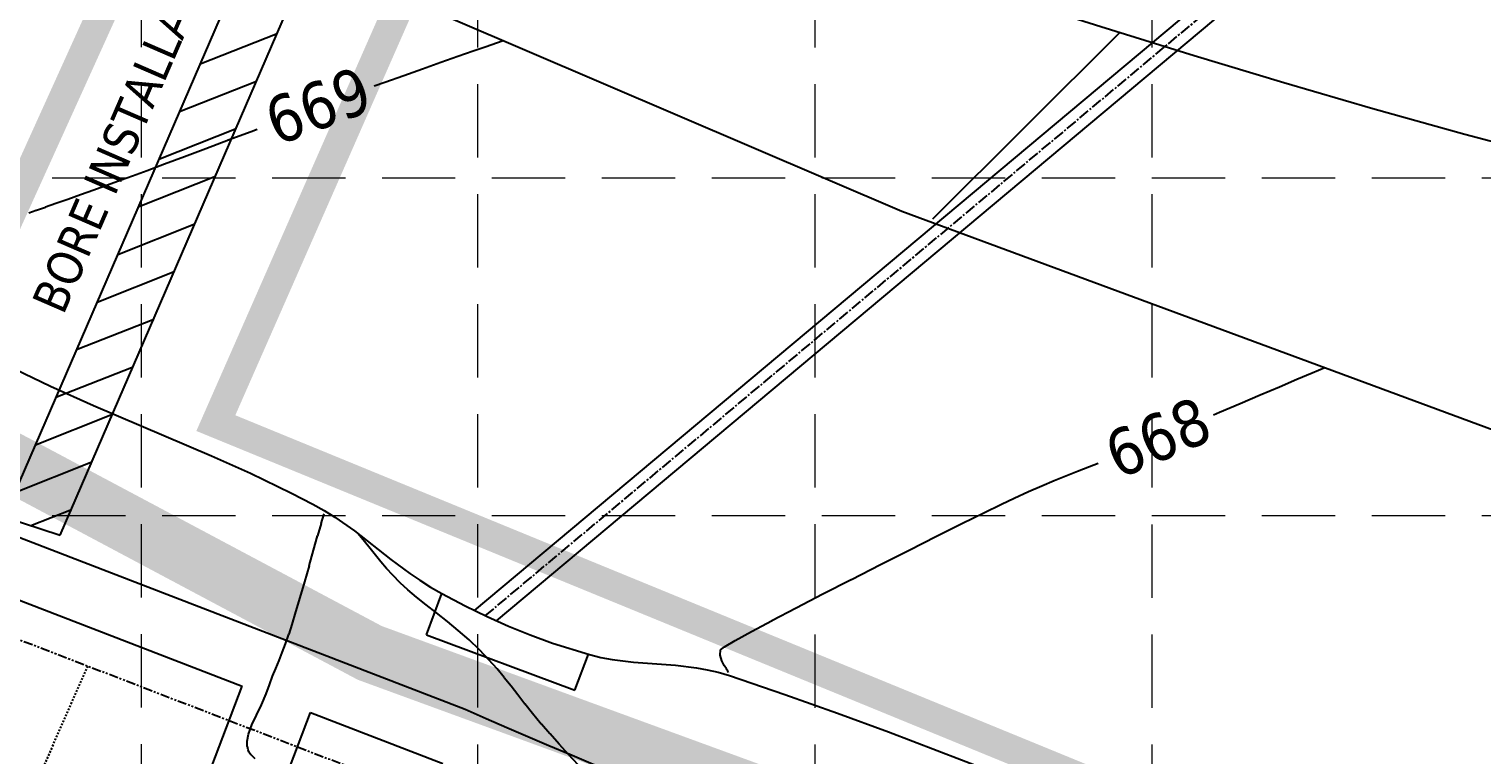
# Model space of a CAD drawing. Header units: inches. Extents: x 6967 to 7890, y 13663 to 15138.
# Drawn here: x 7260 to 7359.1, y 14361.2 to 14410.6 of the extents above; entities that cross this region are included whole.
import ezdxf

# ---------------------------------------------------------------- set-up
doc = ezdxf.new("R2010")
doc.units = ezdxf.units.IN
doc.header["$MEASUREMENT"] = 0
for name, pattern in [('CENTER2', [1.125, 0.75, -0.125, 0.125, -0.125]), ('DASHED', [0.75, 0.5, -0.25]), ('HIDDEN', [0.375, 0.25, -0.125]), ('xGWI003pt$0$HIDDEN2', [0.1875, 0.125, -0.0625]), ('xGWI003pt$0$PHANTOM2', [1.25, 0.625, -0.125, 0.125, -0.125, 0.125, -0.125])]:
    doc.linetypes.add(name, pattern=pattern)
for name, color, linetype in [('EC', 35, 'Continuous'), ('GRID', 254, 'HIDDEN'), ('LIMITS OF DISTURBANCE', 1, 'HIDDEN'), ('PC', 35, 'Continuous'), ('PROP-SAN-TXT', 7, 'Continuous'), ('SILT FENCE', 200, 'Continuous'), ('V-ROAD-BACK-P', 2, 'Continuous'), ('V-STRM-CNTR-E', 11, 'CENTER2'), ('V-STRM-INLT-E', 15, 'Continuous'), ('V-STRM-UNDR-E', 15, 'Continuous'), ('XGWI003AR$0$C-SITE-WALK-N', 2, 'Continuous'), ('xGWI003pt$0$C-BNDY-E', 3, 'xGWI003pt$0$PHANTOM2'), ('xGWI003pt$0$C-EASE-WATR-N', 2, 'xGWI003pt$0$HIDDEN2'), ('xGWI003pt$0$C-ESMT-ELEC', 14, 'xGWI003pt$0$HIDDEN2'), ('XGWI003WS$0$C-UTIL-BORE-N', 6, 'Continuous')]:
    doc.layers.add(name, color=color, linetype=linetype)
doc.styles.add('L60', font='TAHOMA.TTF', dxfattribs={"height": 2.4})
doc.styles.add('L80', font='TAHOMA.TTF', dxfattribs={"height": 3.2})

msp = doc.modelspace()

# ---------------------------------------------------------------- hatches: boundary and pattern name
at = {"layer": 'XGWI003WS$0$C-UTIL-BORE-N'}
h = msp.add_hatch(dxfattribs=at)
h.set_pattern_fill('ANSI31', color=256, scale=20, angle=-23.3952, style=0)
h.set_pattern_definition([(21.604805, (-5524.6188, 4325.7962), (-0.9205063, 2.32436403), [])])
h.paths.add_polyline_path([(7262.152, 14376.155), (7305.814, 14477.076), (7302.143, 14478.664), (7258.33, 14377.395)])

# ---------------------------------------------------------------- linework, layer by layer
at = {"layer": 'EC', "color": 35}
for points, elevation in [([(7291.899, 14409.707), (7292.359, 14409.868)], 669), ([(7289.272, 14408.787), (7290.317, 14409.154)], 669), ([(7290.317, 14409.154), (7291.206, 14409.465)], 669), ([(7286.866, 14407.94), (7288.109, 14408.378)], 669), ([(7284.293, 14407.027), (7285.581, 14407.485)], 669), ([(7273.613, 14403.088), (7275.171, 14403.671)], 669), ([(7275.171, 14403.671), (7275.59, 14403.827)], 669), ([(7270.617, 14401.966), (7272.081, 14402.514)], 669), ([(7267.068, 14400.642), (7268.068, 14401.014)], 669), ([(7268.068, 14401.014), (7269.266, 14401.46)], 669), ([(7263.523, 14399.361), (7264.432, 14399.685)], 669), ([(7347.535, 14387.222), (7348.388, 14387.584)], 668), ([(7343.988, 14385.712), (7345.295, 14386.268)], 668), ([(7345.295, 14386.268), (7346.491, 14386.777)], 668), ([(7341.201, 14384.526), (7342.61, 14385.125)], 668), ([(7342.61, 14385.125), (7343.988, 14385.712)], 668), ([(7340.803, 14384.357), (7341.201, 14384.526)], 668), ([(7331.532, 14380.517), (7332.344, 14380.834)], 668), ([(7332.344, 14380.834), (7332.924, 14381.063)], 668), ([(7327.203, 14378.684), (7328.186, 14379.131)], 668), ([(7328.186, 14379.131), (7329.086, 14379.523)], 668), ([(7325.129, 14377.683), (7326.342, 14378.274)], 668), ([(7321.912, 14376.084), (7323.63, 14376.941)], 668), ([(7283.289, 14375.236), (7282.894, 14375.727)], 669), ([(7318.08, 14374.15), (7320.04, 14375.142)], 668), ([(7285.335, 14372.915), (7284.84, 14373.421)], 669), ([(7289.293, 14369.658), (7288.549, 14370.272)], 669), ([(7290.741, 14368.332), (7290.03, 14369.012)], 669), ([(7291.938, 14367.038), (7291.382, 14367.663)], 669), ([(7292.899, 14365.855), (7292.435, 14366.441)], 669), ([(7293.358, 14365.263), (7292.899, 14365.855)], 669), ([(7295.55, 14362.608), (7294.962, 14363.28)], 669)]:
    msp.add_lwpolyline(points, dxfattribs=dict(at, elevation=elevation))
at = {"layer": 'EC', "color": 35, "extrusion": (-0.706037, 0.708175, 0), "elevation": 5026.731}
msp.add_lwpolyline([(-15350.339, 669), (-15368.339, 669)], dxfattribs=at)
at = {"layer": 'EC', "color": 35, "extrusion": (0.330052, -0.943963, 0), "elevation": -11195.526}
msp.add_lwpolyline([(11638.495, 669), (11639.23, 669)], dxfattribs=at)
at = {"layer": 'EC', "color": 35, "extrusion": (0.333674, -0.942689, 0), "elevation": -11150.767}
msp.add_lwpolyline([(11675.433, 669), (11676.796, 669)], dxfattribs=at)
at = {"layer": 'EC', "color": 35, "extrusion": (-0.331619, 0.943413, 0), "elevation": 11176.183}
msp.add_lwpolyline([(-11653.791, 669), (-11655.024, 669)], dxfattribs=at)
at = {"layer": 'EC', "color": 35, "extrusion": (0.337048, -0.941487, 0), "elevation": -11108.88}
msp.add_lwpolyline([(11713.165, 669), (11713.93, 669)], dxfattribs=at)
at = {"layer": 'EC', "color": 35, "extrusion": (0.35075, -0.936469, 0), "elevation": -10936.823}
msp.add_lwpolyline([(11861.765, 669), (11863.402, 669)], dxfattribs=at)
at = {"layer": 'EC', "color": 35, "extrusion": (0.350324, -0.936629, 0), "elevation": -10942.22}
msp.add_lwpolyline([(11853.78, 669), (11855.223, 669)], dxfattribs=at)
at = {"layer": 'EC', "color": 35, "extrusion": (-0.33845, 0.940984, 0), "elevation": 11091.231}
msp.add_lwpolyline([(-11709.291, 669), (-11710.284, 669)], dxfattribs=at)
at = {"layer": 'EC', "color": 35, "extrusion": (0.340841, -0.940121, 0), "elevation": -11061.426}
msp.add_lwpolyline([(11738.441, 669), (11739.443, 669)], dxfattribs=at)
at = {"layer": 'EC', "color": 35, "extrusion": (-0.344992, 0.938606, 0), "elevation": 11009.446}
msp.add_lwpolyline([(-11788.205, 669), (-11789.015, 669)], dxfattribs=at)
at = {"layer": 'EC', "color": 35, "extrusion": (-0.333568, 0.942726, 0), "elevation": 11151.773}
msp.add_lwpolyline([(-11648.911, 669), (-11649.761, 669)], dxfattribs=at)
at = {"layer": 'EC', "color": 35, "extrusion": (-0.334881, 0.94226, 0), "elevation": 11135.528}
msp.add_lwpolyline([(-11665.29, 669), (-11666.207, 669)], dxfattribs=at)
at = {"layer": 'EC', "color": 35, "extrusion": (-0.331426, 0.943481, 0), "elevation": 11178.205}
msp.add_lwpolyline([(-11621.603, 669), (-11622.132, 669)], dxfattribs=at)
at = {"layer": 'EC', "color": 35, "extrusion": (-0.331784, 0.943355, 0), "elevation": 11173.788}
msp.add_lwpolyline([(-11626.379, 669), (-11627.034, 669)], dxfattribs=at)
at = {"layer": 'EC', "color": 35, "extrusion": (0.33253, -0.943093, 0), "elevation": -11164.593}
msp.add_lwpolyline([(11635.864, 669), (11636.626, 669)], dxfattribs=at)
at = {"layer": 'EC', "color": 35, "extrusion": (0.391655, -0.920112, 0), "elevation": -10360.161}
msp.add_lwpolyline([(12394.247, 668), (12395.382, 668)], dxfattribs=at)
at = {"layer": 'EC', "color": 35, "extrusion": (0.374713, -0.927141, 0), "elevation": -10585.556}
msp.add_lwpolyline([(12184.198, 668), (12185.068, 668)], dxfattribs=at)
at = {"layer": 'EC', "color": 35, "extrusion": (0.367236, -0.930128, 0), "elevation": -10683.321}
msp.add_lwpolyline([(12099.443, 668), (12100.3, 668)], dxfattribs=at)
at = {"layer": 'EC', "color": 35, "extrusion": (0.385991, -0.922503, 0), "elevation": -10436.188}
msp.add_lwpolyline([(12311.465, 668), (12312.378, 668)], dxfattribs=at)
at = {"layer": 'EC', "color": 35, "extrusion": (-0.429667, 0.902988, 0), "elevation": 9835.516}
msp.add_lwpolyline([(-12793.462, 668), (-12794.416, 668)], dxfattribs=at)
at = {"layer": 'EC', "color": 35, "extrusion": (0.443325, -0.896361, 0), "elevation": -9640.182}
msp.add_lwpolyline([(12938.272, 668), (12939.944, 668)], dxfattribs=at)
at = {"layer": 'EC', "color": 35, "extrusion": (0.774211, 0.632927, 0), "elevation": 14737.288}
msp.add_lwpolyline([(6520.309, 669), (6521.01, 669)], dxfattribs=at)
at = {"layer": 'EC', "color": 35, "extrusion": (0.778708, 0.627386, 0), "elevation": 14690.381}
msp.add_lwpolyline([(6624.094, 669), (6624.682, 669)], dxfattribs=at)
at = {"layer": 'EC', "color": 35, "extrusion": (0.449226, -0.893418, 0), "elevation": -9554.654}
msp.add_lwpolyline([(12997.549, 668), (12999.644, 668)], dxfattribs=at)
at = {"layer": 'EC', "color": 35, "extrusion": (0.770743, 0.637146, 0), "elevation": 14772.659}
msp.add_lwpolyline([(6437.94, 669), (6438.514, 669)], dxfattribs=at)
at = {"layer": 'EC', "color": 35, "extrusion": (0.755916, 0.654668, 0), "elevation": 14916.533}
msp.add_lwpolyline([(6096.587, 669), (6097.177, 669)], dxfattribs=at)
at = {"layer": 'EC', "color": 35, "extrusion": (0.454166, -0.890917, 0), "elevation": -9482.549}
msp.add_lwpolyline([(13045.833, 668), (13048.056, 668)], dxfattribs=at)
at = {"layer": 'EC', "color": 35, "extrusion": (0.736329, 0.676624, 0), "elevation": 15089.437}
msp.add_lwpolyline([(5654.47, 669), (5655.105, 669)], dxfattribs=at)
at = {"layer": 'EC', "color": 35, "extrusion": (-0.679251, -0.733906, 0), "elevation": -15496.943}
msp.add_lwpolyline([(-4415.355, 669), (-4416.058, 669)], dxfattribs=at)
at = {"layer": 'EC', "color": 35, "extrusion": (-0.64305, -0.765824, 0), "elevation": -15691.929}
msp.add_lwpolyline([(-3661.729, 669), (-3662.508, 669)], dxfattribs=at)
at = {"layer": 'EC', "color": 35, "extrusion": (0.456986, -0.889474, 0), "elevation": -9441.181}
msp.add_lwpolyline([(13073.625, 668), (13075.802, 668)], dxfattribs=at)
at = {"layer": 'EC', "color": 35, "extrusion": (-0.623638, -0.781713, 0), "elevation": -15778.839}
msp.add_lwpolyline([(-3266.128, 669), (-3266.973, 669)], dxfattribs=at)
at = {"layer": 'EC', "color": 35, "extrusion": (-0.617379, -0.786666, 0), "elevation": -15804.406}
msp.add_lwpolyline([(-3139.182, 669), (-3140.079, 669)], dxfattribs=at)
at = {"layer": 'EC', "color": 35, "extrusion": (-0.465073, 0.885272, 0), "elevation": 9321.652}
msp.add_lwpolyline([(-13155.206, 668), (-13157.069, 668)], dxfattribs=at)
at = {"layer": 'EC', "color": 35, "extrusion": (0.460445, -0.887688, 0), "elevation": -9390.218}
msp.add_lwpolyline([(13108.221, 668), (13110.277, 668)], dxfattribs=at)
at = {"layer": 'EC', "color": 35, "extrusion": (0.622016, 0.783005, 0), "elevation": 15785.584}
msp.add_lwpolyline([(3231.564, 669), (3232.502, 669)], dxfattribs=at)
at = {"layer": 'EC', "color": 35, "extrusion": (-0.471927, 0.881637, 0), "elevation": 9219.309}
msp.add_lwpolyline([(-13225.536, 668), (-13227.131, 668)], dxfattribs=at)
at = {"layer": 'EC', "color": 35, "extrusion": (0.659387, 0.751804, 0), "elevation": 15609.628}
msp.add_lwpolyline([(3994.067, 669), (3995.047, 669)], dxfattribs=at)
at = {"layer": 'EC', "color": 35, "extrusion": (0.483602, -0.875288, 0), "elevation": -9042.736}
msp.add_lwpolyline([(13345.633, 668), (13346.887, 668)], dxfattribs=at)
at = {"layer": 'EC', "color": 35, "extrusion": (0.722236, 0.691647, 0), "elevation": 15203.444}
msp.add_lwpolyline([(5333.786, 669), (5334.713, 669)], dxfattribs=at)
at = {"layer": 'EC', "color": 35, "extrusion": (0.9944, -0.10568, 0), "elevation": 5747.821}
msp.add_lwpolyline([(15059.737, 668), (15060.095, 668)], dxfattribs=at)
at = {"layer": 'EC', "color": 35, "extrusion": (0.606878, -0.794795, 0), "elevation": -6985.319}
msp.add_lwpolyline([(14527.533, 668), (14527.887, 668)], dxfattribs=at)
at = {"layer": 'EC', "color": 35, "extrusion": (0.508836, -0.860864, 0), "elevation": -8651.064}
msp.add_lwpolyline([(13601.958, 668), (13602.797, 668)], dxfattribs=at)
at = {"layer": 'EC', "color": 35, "extrusion": (0.954897, 0.296936, 0), "elevation": 11243.946}
msp.add_lwpolyline([(11549.791, 668), (11550.187, 668)], dxfattribs=at)
at = {"layer": 'EC', "color": 35, "extrusion": (0.88497, 0.465648, 0), "elevation": 13156.954}
msp.add_lwpolyline([(9311.923, 668), (9312.279, 668)], dxfattribs=at)
at = {"layer": 'EC', "color": 35, "extrusion": (0.85574, 0.517406, 0), "elevation": 13686.979}
msp.add_lwpolyline([(8513.468, 668), (8513.75, 668)], dxfattribs=at)
at = {"layer": 'EC', "color": 35, "extrusion": (0.768452, 0.639908, 0), "elevation": 14797.081}
msp.add_lwpolyline([(6373.432, 669), (6374.209, 669)], dxfattribs=at)
at = {"layer": 'EC', "color": 35, "extrusion": (0.850886, 0.525351, 0), "elevation": 13765.646}
msp.add_lwpolyline([(8385.483, 668), (8385.674, 668)], dxfattribs=at)
at = {"layer": 'EC', "color": 35, "extrusion": (0.854279, 0.519815, 0), "elevation": 13710.911}
msp.add_lwpolyline([(8474.588, 668), (8474.683, 668)], dxfattribs=at)
at = {"layer": 'EC', "color": 35, "extrusion": (0.789023, 0.614364, 0), "elevation": 14580.127}
msp.add_lwpolyline([(6852.961, 669), (6853.741, 669)], dxfattribs=at)
at = {"layer": 'EC', "color": 35, "extrusion": (0.779906, 0.625897, 0), "elevation": 14679.292}
msp.add_lwpolyline([(6637.048, 669), (6637.888, 669)], dxfattribs=at)
at = {"layer": 'EC', "color": 35, "extrusion": (0.765279, 0.643699, 0), "elevation": 14828.305}
msp.add_lwpolyline([(6296.162, 669), (6297.093, 669)], dxfattribs=at)
at = {"layer": 'EC', "color": 35, "extrusion": (0.745549, 0.666451, 0), "elevation": 15011.166}
msp.add_lwpolyline([(5844.968, 669), (5845.892, 669)], dxfattribs=at)
at = {"layer": 'EC', "color": 35, "extrusion": (0.741168, 0.67132, 0), "elevation": 15049.127}
msp.add_lwpolyline([(5745.573, 669), (5746.525, 669)], dxfattribs=at)
at = {"layer": 'EC', "color": 35, "extrusion": (0.739132, 0.673561, 0), "elevation": 15066.451}
msp.add_lwpolyline([(5699.011, 669), (5699.99, 669)], dxfattribs=at)
at = {"layer": 'GRID', "color": 252, "linetype": 'HIDDEN', "lineweight": 0, "ltscale": 20}
for p, q in [((7290.623, 13779.398), (7290.623, 15113.571)), ((7313.625, 13779.394), (7313.625, 15113.571)), ((7336.627, 13779.391), (7336.627, 15113.571)), ((7267.63, 13779.401), (7267.77, 15112.617)), ((6991.593, 14400.5), (7865.68, 14400.5)), ((6991.593, 14377.497), (7865.68, 14377.497))]:
    msp.add_line(p, q, dxfattribs=at)
at = {"layer": 'LIMITS OF DISTURBANCE', "linetype": 'DASHED', "ltscale": 25, "const_width": 2}
msp.add_lwpolyline([(7626.68, 14301.006), (7537.696, 14305.63), (7486.929, 14312.377), (7396.549, 14337.663), (7372.92, 14344.826), (7341.409, 14355.654), (7272.761, 14383.79), (7321.112, 14493.627), (7084.447, 14614.894), (7078.433, 14602.87), (7300.437, 14489.887), (7255.526, 14390.868), (7231.156, 14402.508, 0.426649), (7192.435, 14387.891), (7143.122, 14290.437, 0.055483), (7100.956, 14177.591), (7091.992, 14135.021), (7118.278, 14130.517), (7275.487, 14103.266), (7373.361, 14083.725), (7470.495, 14064.556), (7646.846, 14024.455)], format="xyb", dxfattribs=at)
at = {"layer": 'PC', "color": 25, "elevation": 669}
for points in [[(7279.951, 14376.951), (7280.139, 14377.61)], [(7277.293, 14368.151), (7277.52, 14368.744)], [(7276.85, 14367.071), (7277.07, 14367.602)], [(7276.41, 14365.964), (7276.631, 14366.534)], [(7275.219, 14363.227), (7275.538, 14363.887)]]:
    msp.add_lwpolyline(points, dxfattribs=at)
at = {"layer": 'PC', "color": 25, "extrusion": (0.962132, -0.272584, 0), "elevation": 3085.352}
msp.add_lwpolyline([(15816.041, 669), (15816.922, 669)], dxfattribs=at)
at = {"layer": 'PC', "color": 25, "extrusion": (0.962361, -0.271775, 0), "elevation": 3098.636}
msp.add_lwpolyline([(15812.423, 669), (15813.444, 669)], dxfattribs=at)
at = {"layer": 'PC', "color": 25, "extrusion": (0.9622, -0.272345, 0), "elevation": 3089.275}
msp.add_lwpolyline([(15813.15, 669), (15814.255, 669)], dxfattribs=at)
at = {"layer": 'PC', "color": 25, "extrusion": (0.96171, -0.274068, 0), "elevation": 3060.953}
msp.add_lwpolyline([(15817.522, 669), (15818.657, 669)], dxfattribs=at)
at = {"layer": 'PC', "color": 25, "extrusion": (0.960838, -0.27711, 0), "elevation": 3010.882}
msp.add_lwpolyline([(15826.022, 669), (15827.13, 669)], dxfattribs=at)
at = {"layer": 'PC', "color": 25, "extrusion": (0.959396, -0.282062, 0), "elevation": 2929.204}
msp.add_lwpolyline([(15840.318, 669), (15841.343, 669)], dxfattribs=at)
at = {"layer": 'PC', "color": 25, "extrusion": (0.956914, -0.29037, 0), "elevation": 2791.749}
msp.add_lwpolyline([(15864.232, 669), (15865.12, 669)], dxfattribs=at)
at = {"layer": 'PC', "color": 25, "extrusion": (0.9429, -0.333075, 0), "elevation": 2076.099}
msp.add_lwpolyline([(15972.255, 669), (15972.959, 669)], dxfattribs=at)
at = {"layer": 'PC', "color": 25, "extrusion": (0.952043, -0.305964, 0), "elevation": 2532.213}
msp.add_lwpolyline([(15907.027, 669), (15907.722, 669)], dxfattribs=at)
at = {"layer": 'PC', "color": 25, "extrusion": (0.926715, -0.375764, 0), "elevation": 1344.945}
msp.add_lwpolyline([(16049.138, 669), (16049.731, 669)], dxfattribs=at)
at = {"layer": 'PC', "color": 25, "extrusion": (0.925841, -0.377913, 0), "elevation": 1307.7}
msp.add_lwpolyline([(16051.062, 669), (16051.642, 669)], dxfattribs=at)
at = {"layer": 'PC', "color": 25, "extrusion": (0.926469, -0.376371, 0), "elevation": 1334.464}
msp.add_lwpolyline([(16046.775, 669), (16047.584, 669)], dxfattribs=at)
at = {"layer": 'PC', "color": 25, "extrusion": (0.941717, -0.336407, 0), "elevation": 2019.514}
msp.add_lwpolyline([(15975.835, 669), (15976.503, 669)], dxfattribs=at)
at = {"layer": 'PC', "color": 25, "extrusion": (0.898161, -0.439667, 0), "elevation": 219.269}
msp.add_lwpolyline([(16099.895, 669), (16100.674, 669)], dxfattribs=at)
at = {"layer": 'PC', "color": 25, "extrusion": (0.984855, -0.17338, 0), "elevation": 4674.613}
msp.add_lwpolyline([(15405.919, 669), (15406.414, 669)], dxfattribs=at)
at = {"layer": 'PC', "color": 25, "extrusion": (0.936799, -0.349867, 0), "elevation": 1790.203}
msp.add_lwpolyline([(16000.149, 669), (16000.821, 669)], dxfattribs=at)
at = {"layer": 'PC', "color": 25, "extrusion": (0.999018, 0.044297, 0), "elevation": 7903.949}
msp.add_lwpolyline([(14025.4, 669), (14025.76, 669)], dxfattribs=at)
at = {"layer": 'PC', "color": 25, "extrusion": (0.973127, 0.230268, 0), "elevation": 10386.466}
msp.add_lwpolyline([(12300.389, 669), (12300.634, 669)], dxfattribs=at)
at = {"layer": 'PC', "color": 25, "extrusion": (0.939299, 0.3431, 0), "elevation": 11760.803}
msp.add_lwpolyline([(10993.589, 669), (10993.715, 669)], dxfattribs=at)
at = {"layer": 'PC', "color": 25, "extrusion": (0.890608, 0.454772, 0), "elevation": 13010.345}
msp.add_lwpolyline([(9481.823, 669), (9481.899, 669)], dxfattribs=at)
at = {"layer": 'PC', "color": 25, "extrusion": (0.795814, 0.605541, 0), "elevation": 14485.954}
msp.add_lwpolyline([(7023.426, 669), (7023.616, 669)], dxfattribs=at)
at = {"layer": 'PC', "color": 25, "extrusion": (-0.685679, -0.727904, 0), "elevation": -15441.984}
msp.add_lwpolyline([(-4551.155, 669), (-4551.541, 669)], dxfattribs=at)
at = {"layer": 'SILT FENCE', "linetype": 'Continuous', "ltscale": 25, "const_width": 4}
msp.add_lwpolyline([(7117.596, 14220.546), (7125.359, 14241.766), (7144.64, 14284.476), (7191.6, 14377.338), (7241.137, 14390.542), (7283.264, 14368.127), (7378.578, 14333.281, 0.080719), (7711.3, 14276.134), (7748.413, 14279.865, -0.375451), (7785.086, 14252.517), (7783.081, 14036.211)], format="xyb", dxfattribs=at)
at = {"layer": 'V-ROAD-BACK-P', "color": 7}
for points in [[(7246.299, 14441.602), (7265.523, 14434.381), (7273.288, 14431.503), (7284.183, 14427.537), (7297.482, 14422.773), (7303.656, 14420.585), (7309.79, 14418.449), (7316.094, 14416.311), (7322.778, 14414.114), (7326.327, 14412.976), (7333.122, 14410.824), (7339.475, 14408.845), (7345.59, 14406.993), (7351.674, 14405.222), (7357.932, 14403.486), (7364.568, 14401.739), (7368.093, 14400.847), (7370.985, 14400.153), (7374.106, 14399.452), (7377.376, 14398.756), (7384.042, 14397.421), (7390.341, 14396.232), (7400.638, 14394.408), (7402.604, 14393.138)], [(7242.911, 14433.752), (7278.691, 14415.715), (7319.554, 14398.235), (7361.532, 14382.729)], [(7259.065, 14387.465), (7261.485, 14386.302), (7264.416, 14384.983), (7272.465, 14381.57), (7275.136, 14380.372), (7277.919, 14379.024), (7279.374, 14378.271), (7280.154, 14377.834), (7280.884, 14377.383), (7282.227, 14376.445), (7284.706, 14374.505), (7285.989, 14373.544), (7286.674, 14373.075), (7287.4, 14372.617), (7288.176, 14372.172), (7289.756, 14371.339), (7291.254, 14370.602), (7292.719, 14369.946), (7294.195, 14369.352), (7295.73, 14368.803), (7298.244, 14368.026), (7299.026, 14367.827), (7299.786, 14367.677), (7301.256, 14367.487), (7304.102, 14367.283), (7305.54, 14367.117), (7306.275, 14366.986), (7307.027, 14366.809), (7307.8, 14366.578), (7311.565, 14365.295), (7315.164, 14364.019), (7318.627, 14362.748), (7325.266, 14360.214)]]:
    msp.add_lwpolyline(points, dxfattribs=at)
at = {"layer": 'V-STRM-CNTR-E', "color": 5}
msp.add_line((7291.137, 14370.66), (7360.054, 14428.327), dxfattribs=at)
msp.add_lwpolyline([(7000.283, 14596.155), (7233.82, 14477.211, 0.086014), (7580.966, 14384.039), (7664.899, 14381.937, 0.032197), (7684.651, 14382.54, 0.032197)], format="xyb", dxfattribs=at)
at = {"layer": 'V-STRM-INLT-E', "color": 5}
for p, q in [((7287.128, 14369.362), (7288.176, 14372.172)), ((7287.128, 14369.362), (7297.248, 14365.588)), ((7297.248, 14365.588), (7298.166, 14368.05))]:
    msp.add_line(p, q, dxfattribs=at)
at = {"layer": 'V-STRM-UNDR-E', "color": 5}
for p, q in [((7290.401, 14371.022), (7357.393, 14427.078)), ((7291.894, 14370.316), (7359.084, 14426.537))]:
    msp.add_line(p, q, dxfattribs=at)
for points in [[(7000.292, 14598.395), (7234.694, 14479.01, 0.085989), (7581.082, 14386.036), (7664.957, 14383.936, 0.032294), (7684.512, 14384.536, 0.032294)], [(7000.274, 14593.915), (7232.945, 14475.412, 0.086039), (7580.851, 14382.041), (7664.84, 14379.938, 0.032102), (7684.791, 14380.545, 0.032102)]]:
    msp.add_lwpolyline(points, format="xyb", dxfattribs=at)
at = {"layer": 'XGWI003AR$0$C-SITE-WALK-N', "color": 7}
for p, q in [((7224.476, 14389.435), (7289.769, 14364.29)), ((7224.596, 14385.102), (7274.555, 14365.863)), ((7267.844, 14348.172), (7274.555, 14365.863)), ((7274.292, 14351.073), (7279.221, 14364.066)), ((7279.221, 14364.066), (7288.249, 14360.589))]:
    msp.add_line(p, q, dxfattribs=at)
msp.add_arc((7571.677, 15008.72), 703.393, 246.372893, 254.461633, dxfattribs=at)
at = {"layer": 'xGWI003pt$0$C-BNDY-E', "color": 253}
msp.add_line((7224.672, 14382.394), (7287.298, 14358.276), dxfattribs=at)
at = {"layer": 'xGWI003pt$0$C-EASE-WATR-N', "color": 253}
msp.add_line((7242.659, 14318.487), (7264.029, 14367.238), dxfattribs=at)
at = {"layer": 'xGWI003pt$0$C-ESMT-ELEC'}
msp.add_arc((7656.878, 15294.951), 1023.5, 245.750482, 254.178519, dxfattribs=at)
at = {"layer": 'XGWI003WS$0$C-UTIL-BORE-N'}
msp.add_lwpolyline([(7262.152, 14376.155), (7305.814, 14477.076), (7302.143, 14478.664), (7258.33, 14377.395)], close=True, dxfattribs=at)

# ---------------------------------------------------------------- texts
at = {"layer": 'EC', "color": 35, "char_height": 3.2, "width": 8.40081, "attachment_point": 1, "style": 'L80'}
for s, insert, rotation in [('\\fTahoma|b0|i0|c0|p34;\\W1.0000000000;\\T1.0000000000;\\o\\l669', (7275.789, 14405.683, 669), 20.37684), ('\\fTahoma|b0|i0|c0|p34;\\W1.0000000000;\\T1.0000000000;\\o\\l668', (7333.058, 14382.898, 668), 22.88189)]:
    msp.add_mtext(s, dxfattribs=dict(at, insert=insert, rotation=rotation))
at = {"layer": 'PROP-SAN-TXT', "style": 'L60'}
msp.add_text('BORE INSTALLATION - 8" WATER MAIN', height=2.4, rotation=66.55295, dxfattribs=at).set_placement((7262.355, 14391.092))

doc.saveas('drawing.dxf')
